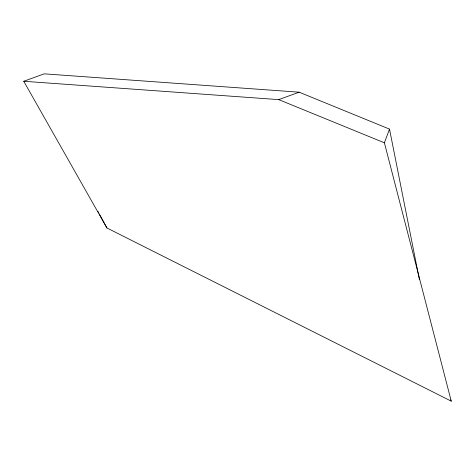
<?xml version="1.0" encoding="UTF-8"?>
<svg xmlns="http://www.w3.org/2000/svg" width="475" height="475" viewBox="0 0 475 475"><rect width="100%" height="100%" fill="white"/><g stroke="black" fill="none" stroke-linecap="round" stroke-linejoin="round"><path stroke-width="0.71" d="M384.394 142.803L389.512 129.111L299.161 92.186L44.187 73.839L23.75 81.272L106.934 227.976L451.25 401.161L384.394 142.803L278.724 99.619L23.75 81.272M278.724 99.619L299.161 92.186M450.555 399.879L451.25 401.161M97.909 211.351L98.604 212.628M99.299 213.91L106.934 227.976M389.512 129.111L419.437 279.787"/></g></svg>
